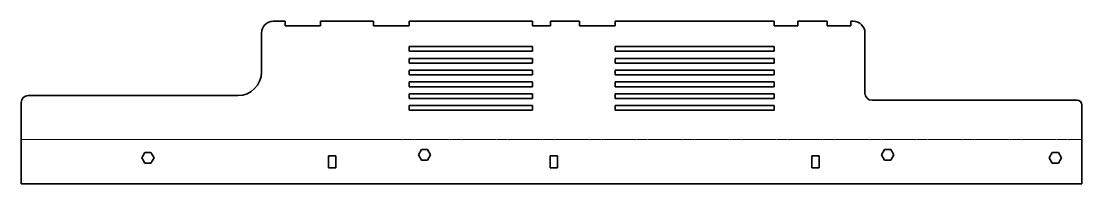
# Model space of a CAD drawing. Header units: inches. Extents: x 0 to 900, y 0 to 138.
import ezdxf

# ---------------------------------------------------------------- set-up
doc = ezdxf.new("R2010")
doc.units = ezdxf.units.IN
doc.header["$MEASUREMENT"] = 0
doc.linetypes.add('Chain', pattern=[13.68, 9.12, -1.14, 2.28, -1.14])
doc.layers.add('SIMUMAK Bend Centerline (ISO)', color=7, linetype='Chain', lineweight=9)
doc.layers.add('SIMUMAK Visible (ISO)', color=7, linetype='Continuous', lineweight=35)

# ---------------------------------------------------------------- blocks, each defined once
blk = doc.blocks.new('BRZ-CON-04-PSLH2DOF02_1.2 Chapas estructura principal_BRZ-CON-04-PSLH2DOF02 (desplegada)')
at = {"layer": 'SIMUMAK Bend Centerline (ISO)', "ltscale": 0.263158}
blk.add_line((-450, -31.5), (450, -31.5), dxfattribs=at)
at = {"layer": 'SIMUMAK Visible (ISO)'}
for p, q in [((-226.1, 68.89), (-236.1, 68.89)), ((-226.1, 64.89), (-226.1, 68.89)), ((-195.9, 64.89), (-226.1, 64.89)), ((-151.1, 68.89), (-195.9, 68.89)), ((-195.9, 68.89), (-195.9, 64.89)), ((-151.1, 64.89), (-151.1, 68.89)), ((-120.9, 64.89), (-151.1, 64.89)), ((-16.1, 68.89), (-120.9, 68.89)), ((-120.9, 68.89), (-120.9, 64.89)), ((-16.1, 64.89), (-16.1, 68.89)), ((-0.9, 64.89), (-16.1, 64.89)), ((23.9, 68.89), (-0.9, 68.89)), ((-0.9, 68.89), (-0.9, 64.89)), ((23.9, 64.89), (23.9, 68.89)), ((54.1, 64.89), (23.9, 64.89)), ((188.9, 68.89), (54.1, 68.89)), ((54.1, 68.89), (54.1, 64.89)), ((188.9, 64.89), (188.9, 68.89)), ((209.1, 64.89), (188.9, 64.89)), ((233.9, 68.89), (209.1, 68.89)), ((209.1, 68.89), (209.1, 64.89)), ((233.9, 64.89), (233.9, 68.89)), ((254.1, 64.89), (233.9, 64.89)), ((256, 68.89), (254.1, 68.89)), ((254.1, 68.89), (254.1, 64.89)), ((-246.1, 58.89), (-246.1, 25.89)), ((266, 7.89), (266, 58.89)), ((-120.9, 47.39), (-16.1, 47.39)), ((-120.9, 43.39), (-120.9, 47.39)), ((-16.1, 47.39), (-16.1, 43.39)), ((54.1, 47.39), (188.9, 47.39)), ((54.1, 43.39), (54.1, 47.39)), ((188.9, 47.39), (188.9, 43.39)), ((-16.1, 43.39), (-120.9, 43.39)), ((-120.9, 37.39), (-16.1, 37.39)), ((-120.9, 33.39), (-120.9, 37.39)), ((-16.1, 37.39), (-16.1, 33.39)), ((188.9, 43.39), (54.1, 43.39)), ((54.1, 37.39), (188.9, 37.39)), ((54.1, 33.39), (54.1, 37.39)), ((188.9, 37.39), (188.9, 33.39)), ((-16.1, 33.39), (-120.9, 33.39)), ((-120.9, 27.39), (-16.1, 27.39)), ((-120.9, 23.39), (-120.9, 27.39)), ((-16.1, 27.39), (-16.1, 23.39)), ((188.9, 33.39), (54.1, 33.39)), ((54.1, 27.39), (188.9, 27.39)), ((54.1, 23.39), (54.1, 27.39)), ((188.9, 27.39), (188.9, 23.39)), ((-16.1, 23.39), (-120.9, 23.39)), ((188.9, 23.39), (54.1, 23.39)), ((-120.9, 17.39), (-16.1, 17.39)), ((-120.9, 13.39), (-120.9, 17.39)), ((-16.1, 13.39), (-120.9, 13.39)), ((-16.1, 17.39), (-16.1, 13.39)), ((54.1, 17.39), (188.9, 17.39)), ((54.1, 13.39), (54.1, 17.39)), ((188.9, 13.39), (54.1, 13.39)), ((188.9, 17.39), (188.9, 13.39)), ((-266.1, 5.89), (-444, 5.89)), ((-120.9, 7.39), (-16.1, 7.39)), ((-120.9, 3.39), (-120.9, 7.39)), ((-16.1, 3.39), (-120.9, 3.39)), ((-16.1, 7.39), (-16.1, 3.39)), ((54.1, 7.39), (188.9, 7.39)), ((54.1, 3.39), (54.1, 7.39)), ((188.9, 3.39), (54.1, 3.39)), ((188.9, 7.39), (188.9, 3.39)), ((446, 1.89), (272, 1.89)), ((-450, -68.89), (-450, -0.11)), ((-120.9, -2.61), (-16.1, -2.61)), ((-120.9, -6.61), (-120.9, -2.61)), ((-16.1, -6.61), (-120.9, -6.61)), ((-16.1, -2.61), (-16.1, -6.61)), ((54.1, -2.61), (188.9, -2.61)), ((54.1, -6.61), (54.1, -2.61)), ((188.9, -6.61), (54.1, -6.61)), ((188.9, -2.61), (188.9, -6.61)), ((450, -68.89), (450, -2.11)), ((-347.7, -46.89), (-345.1, -42.39)), ((-345.1, -42.39), (-339.9, -42.39)), ((-339.9, -42.39), (-337.3, -46.89)), ((-112.95, -44.39), (-110.35, -39.89)), ((-110.35, -48.89), (-112.95, -44.39)), ((-110.35, -39.89), (-105.15, -39.89)), ((-105.15, -39.89), (-102.55, -44.39)), ((-102.55, -44.39), (-105.15, -48.89)), ((280.05, -44.39), (282.65, -39.89)), ((282.65, -48.89), (280.05, -44.39)), ((282.65, -39.89), (287.85, -39.89)), ((287.85, -39.89), (290.45, -44.39)), ((290.45, -44.39), (287.85, -48.89)), ((422.3, -46.89), (424.9, -42.39)), ((424.9, -42.39), (430.1, -42.39)), ((430.1, -42.39), (432.7, -46.89)), ((-345.1, -51.39), (-347.7, -46.89)), ((-339.9, -51.39), (-345.1, -51.39)), ((-337.3, -46.89), (-339.9, -51.39)), ((-189.1, -55.49), (-189.1, -45.29)), ((-189.1, -45.29), (-182.9, -45.29)), ((-182.9, -45.29), (-182.9, -55.49)), ((-105.15, -48.89), (-110.35, -48.89)), ((-1.1, -55.49), (-1.1, -45.29)), ((-1.1, -45.29), (5.1, -45.29)), ((5.1, -45.29), (5.1, -55.49)), ((220.9, -55.49), (220.9, -45.29)), ((220.9, -45.29), (227.1, -45.29)), ((227.1, -45.29), (227.1, -55.49)), ((287.85, -48.89), (282.65, -48.89)), ((424.9, -51.39), (422.3, -46.89)), ((430.1, -51.39), (424.9, -51.39)), ((432.7, -46.89), (430.1, -51.39)), ((-182.9, -55.49), (-189.1, -55.49)), ((5.1, -55.49), (-1.1, -55.49)), ((227.1, -55.49), (220.9, -55.49)), ((450, -68.89), (-450, -68.89))]:
    blk.add_line(p, q, dxfattribs=at)
for centre, radius, start, end in [((-236.1, 58.89), 10, 90, 180), ((272, 7.89), 6, 180, 270)]:
    blk.add_arc(centre, radius, start, end, dxfattribs=at)
at = {"layer": 'SIMUMAK Visible (ISO)', "extrusion": (0, 0, -1)}
for centre, radius, start, end in [((-256, 58.89), 10, 90, 180), ((266.1, 25.89), 20, 180, 270), ((444, -0.11), 6, 0, 90), ((-446, -2.11), 4, 90, 180)]:
    blk.add_arc(centre, radius, start, end, dxfattribs=at)

msp = doc.modelspace()

# ---------------------------------------------------------------- block references
msp.add_blockref('BRZ-CON-04-PSLH2DOF02_1.2 Chapas estructura principal_BRZ-CON-04-PSLH2DOF02 (desplegada)', (450, 68.89))

doc.saveas('drawing.dxf')
